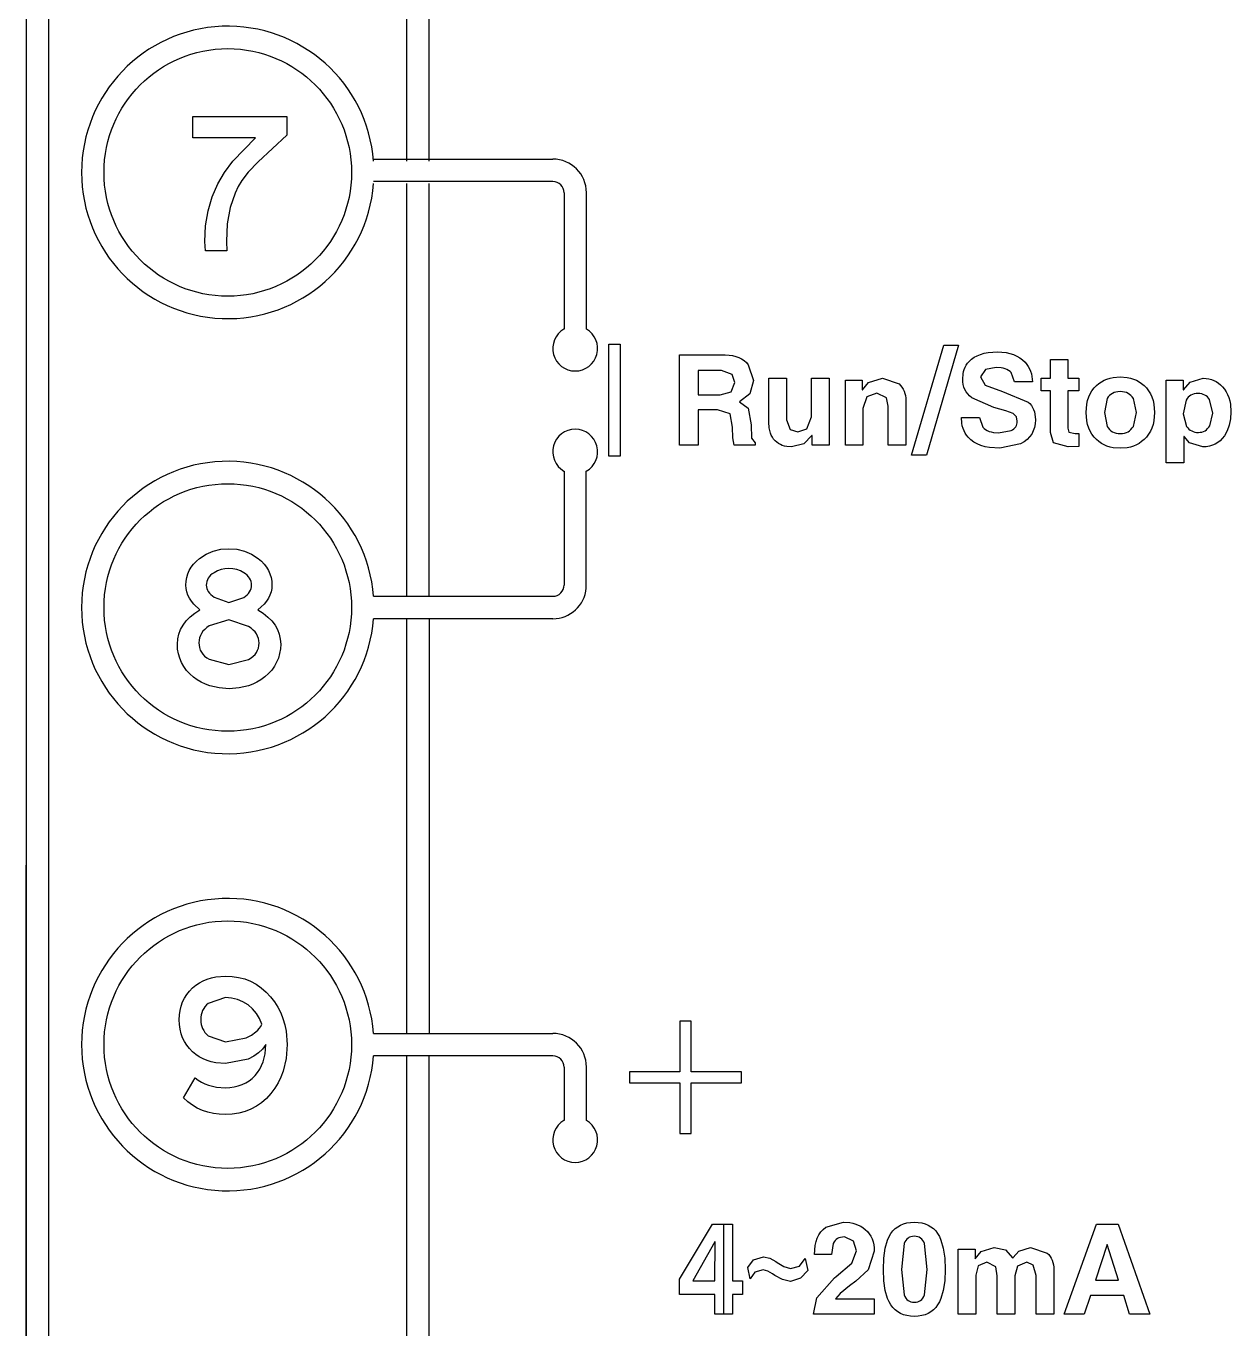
# Model space of a CAD drawing. Header units: millimetres. Extents: x 509 to 2635, y 363 to 1089.
# Drawn here: x 1941.69 to 1956.99, y 683.74 to 700.28 of the extents above; entities that cross this region are included whole.
import ezdxf

# ---------------------------------------------------------------- set-up
doc = ezdxf.new("R2010")
doc.units = ezdxf.units.MM

msp = doc.modelspace()

# ---------------------------------------------------------------- linework, layer by layer
for p, q in [((1941.69, 734.368), (1941.69, 651.654)), ((1941.974, 734.083), (1941.974, 651.939)), ((1946.525, 698.566), (1946.525, 703.86)), ((1946.81, 698.566), (1946.81, 703.86)), ((1943.807, 699.136), (1945.002, 699.136)), ((1943.807, 698.862), (1943.807, 699.136)), ((1945.002, 699.136), (1945.002, 698.896)), ((1944.604, 698.862), (1943.807, 698.862)), ((1944.318, 698.566), (1944.604, 698.862)), ((1945.002, 698.896), (1944.636, 698.56)), ((1944.21, 698.422), (1944.318, 698.566)), ((1944.636, 698.56), (1944.513, 698.429)), ((1946.104, 698.593), (1948.381, 698.593)), ((1944.126, 698.28), (1944.21, 698.422)), ((1944.43, 698.321), (1944.384, 698.244)), ((1944.513, 698.429), (1944.43, 698.321)), ((1944.053, 698.114), (1944.126, 698.28)), ((1944.344, 698.161), (1944.283, 697.978)), ((1944.384, 698.244), (1944.344, 698.161)), ((1948.381, 698.308), (1946.104, 698.308)), ((1946.525, 693.04), (1946.525, 698.282)), ((1946.525, 693.04), (1946.525, 698.282)), ((1946.81, 693.04), (1946.81, 698.282)), ((1946.81, 693.04), (1946.81, 698.282)), ((1948.523, 698.166), (1948.523, 696.434)), ((1948.807, 696.434), (1948.808, 698.166)), ((1944.002, 697.937), (1944.053, 698.114)), ((1943.971, 697.747), (1944.002, 697.937)), ((1944.283, 697.978), (1944.246, 697.773)), ((1943.96, 697.545), (1943.971, 697.747)), ((1944.246, 697.773), (1944.234, 697.545)), ((1943.969, 697.428), (1943.96, 697.545)), ((1944.234, 697.545), (1944.242, 697.428)), ((1944.242, 697.428), (1943.969, 697.428)), ((1949.092, 694.82), (1949.092, 696.244)), ((1949.092, 696.244), (1949.235, 696.244)), ((1949.235, 696.244), (1949.235, 694.82)), ((1952.939, 694.834), (1953.348, 696.23)), ((1953.535, 696.23), (1953.126, 694.834)), ((1953.348, 696.23), (1953.535, 696.23)), ((1949.992, 696.106), (1950.571, 696.106)), ((1949.992, 694.959), (1949.992, 696.106)), ((1950.571, 696.106), (1950.619, 696.104)), ((1950.619, 696.104), (1950.664, 696.098)), ((1950.664, 696.098), (1950.705, 696.088)), ((1950.705, 696.088), (1950.743, 696.074)), ((1950.743, 696.074), (1950.778, 696.057)), ((1950.778, 696.057), (1950.81, 696.035)), ((1950.81, 696.035), (1950.839, 696.01)), ((1950.839, 696.01), (1950.864, 695.981)), ((1953.649, 696), (1953.668, 696.022)), ((1953.668, 696.022), (1953.698, 696.051)), ((1953.698, 696.051), (1953.733, 696.076)), ((1953.733, 696.076), (1953.771, 696.096)), ((1953.771, 696.096), (1953.814, 696.113)), ((1953.814, 696.113), (1953.861, 696.127)), ((1953.861, 696.127), (1953.912, 696.136)), ((1953.912, 696.136), (1954.028, 696.144)), ((1954.028, 696.144), (1954.138, 696.136)), ((1954.138, 696.136), (1954.187, 696.125)), ((1954.187, 696.125), (1954.233, 696.111)), ((1954.233, 696.111), (1954.276, 696.092)), ((1954.276, 696.092), (1954.314, 696.069)), ((1954.314, 696.069), (1954.349, 696.043)), ((1954.349, 696.043), (1954.381, 696.012)), ((1954.381, 696.012), (1954.402, 695.985)), ((1954.701, 695.809), (1954.701, 696.046)), ((1954.701, 696.046), (1954.924, 696.046)), ((1954.924, 696.046), (1954.924, 695.809)), ((1950.525, 695.908), (1950.225, 695.908)), ((1950.225, 695.908), (1950.225, 695.6)), ((1950.659, 695.856), (1950.525, 695.908)), ((1950.692, 695.756), (1950.659, 695.856)), ((1950.864, 695.981), (1950.931, 695.781)), ((1953.587, 695.798), (1953.592, 695.864)), ((1953.592, 695.864), (1953.599, 695.894)), ((1953.599, 695.894), (1953.608, 695.923)), ((1953.608, 695.923), (1953.619, 695.95)), ((1953.619, 695.95), (1953.633, 695.976)), ((1953.633, 695.976), (1953.649, 696)), ((1953.877, 695.92), (1953.812, 695.826)), ((1954.011, 695.948), (1953.877, 695.92)), ((1954.074, 695.943), (1954.011, 695.948)), ((1954.102, 695.938), (1954.074, 695.943)), ((1954.127, 695.931), (1954.102, 695.938)), ((1954.15, 695.922), (1954.127, 695.931)), ((1954.171, 695.91), (1954.15, 695.922)), ((1954.189, 695.896), (1954.171, 695.91)), ((1954.204, 695.881), (1954.189, 695.896)), ((1954.245, 695.764), (1954.204, 695.881)), ((1954.402, 695.985), (1954.421, 695.958)), ((1954.421, 695.958), (1954.437, 695.929)), ((1954.437, 695.929), (1954.45, 695.898)), ((1954.45, 695.898), (1954.46, 695.867)), ((1954.46, 695.867), (1954.467, 695.834)), ((1950.645, 695.636), (1950.692, 695.756)), ((1950.931, 695.781), (1950.885, 695.613)), ((1951.124, 695.809), (1951.349, 695.809)), ((1951.124, 695.252), (1951.124, 695.809)), ((1951.349, 695.809), (1951.349, 695.282)), ((1951.667, 695.32), (1951.667, 695.809)), ((1951.667, 695.809), (1951.89, 695.809)), ((1951.89, 695.809), (1951.89, 694.962)), ((1952.097, 695.785), (1952.311, 695.785)), ((1952.097, 694.959), (1952.097, 695.785)), ((1952.311, 695.785), (1952.311, 695.662)), ((1952.314, 695.662), (1952.392, 695.754)), ((1952.392, 695.754), (1952.568, 695.809)), ((1952.568, 695.809), (1952.779, 695.737)), ((1952.779, 695.737), (1952.799, 695.717)), ((1952.799, 695.717), (1952.816, 695.695)), ((1952.816, 695.695), (1952.831, 695.671)), ((1952.831, 695.671), (1952.843, 695.646)), ((1953.589, 695.763), (1953.587, 695.798)), ((1953.594, 695.729), (1953.589, 695.763)), ((1953.603, 695.696), (1953.594, 695.729)), ((1953.616, 695.666), (1953.603, 695.696)), ((1953.812, 695.826), (1953.873, 695.722)), ((1953.873, 695.722), (1954.094, 695.641)), ((1954.473, 695.764), (1954.245, 695.764)), ((1954.467, 695.834), (1954.473, 695.764)), ((1954.585, 695.809), (1954.701, 695.809)), ((1954.585, 695.648), (1954.585, 695.809)), ((1954.924, 695.809), (1955.064, 695.809)), ((1955.064, 695.809), (1955.064, 695.648)), ((1955.229, 695.652), (1955.256, 695.687)), ((1955.256, 695.687), (1955.286, 695.719)), ((1955.286, 695.719), (1955.317, 695.744)), ((1955.317, 695.744), (1955.349, 695.766)), ((1955.349, 695.766), (1955.384, 695.784)), ((1955.384, 695.784), (1955.42, 695.8)), ((1955.42, 695.8), (1955.459, 695.811)), ((1955.459, 695.811), (1955.5, 695.82)), ((1955.5, 695.82), (1955.589, 695.826)), ((1955.589, 695.826), (1955.677, 695.82)), ((1955.677, 695.82), (1955.718, 695.811)), ((1955.718, 695.811), (1955.757, 695.8)), ((1955.757, 695.8), (1955.793, 695.784)), ((1955.793, 695.784), (1955.828, 695.766)), ((1955.828, 695.766), (1955.86, 695.744)), ((1955.86, 695.744), (1955.891, 695.719)), ((1955.891, 695.719), (1955.922, 695.687)), ((1955.922, 695.687), (1955.949, 695.652)), ((1956.173, 695.785), (1956.389, 695.785)), ((1956.173, 694.734), (1956.173, 695.785)), ((1956.389, 695.785), (1956.389, 695.663)), ((1956.39, 695.663), (1956.476, 695.762)), ((1956.476, 695.762), (1956.643, 695.809)), ((1956.643, 695.809), (1956.68, 695.807)), ((1956.68, 695.807), (1956.714, 695.802)), ((1956.714, 695.802), (1956.747, 695.794)), ((1956.747, 695.794), (1956.779, 695.782)), ((1956.779, 695.782), (1956.809, 695.767)), ((1956.809, 695.767), (1956.837, 695.748)), ((1956.837, 695.748), (1956.864, 695.726)), ((1956.864, 695.726), (1956.889, 695.701)), ((1956.889, 695.701), (1956.914, 695.671)), ((1956.914, 695.671), (1956.935, 695.638)), ((1950.225, 695.6), (1950.507, 695.6)), ((1950.507, 695.6), (1950.645, 695.636)), ((1950.885, 695.613), (1950.754, 695.509)), ((1950.754, 695.509), (1950.862, 695.428)), ((1952.311, 695.662), (1952.314, 695.662)), ((1952.37, 695.572), (1952.32, 695.424)), ((1952.496, 695.621), (1952.37, 695.572)), ((1952.621, 695.561), (1952.496, 695.621)), ((1952.641, 695.454), (1952.621, 695.561)), ((1952.843, 695.646), (1952.853, 695.618)), ((1952.853, 695.618), (1952.859, 695.589)), ((1952.859, 695.589), (1952.863, 695.558)), ((1952.863, 695.558), (1952.865, 695.525)), ((1952.865, 695.525), (1952.865, 694.959)), ((1953.632, 695.637), (1953.616, 695.666)), ((1953.652, 695.61), (1953.632, 695.637)), ((1953.675, 695.585), (1953.652, 695.61)), ((1953.702, 695.562), (1953.675, 695.585)), ((1953.981, 695.44), (1953.702, 695.562)), ((1954.094, 695.641), (1954.421, 695.507)), ((1954.421, 695.507), (1954.442, 695.487)), ((1954.701, 695.648), (1954.585, 695.648)), ((1954.701, 695.122), (1954.701, 695.648)), ((1954.924, 695.648), (1954.924, 695.176)), ((1955.064, 695.648), (1954.924, 695.648)), ((1955.164, 695.479), (1955.174, 695.527)), ((1955.174, 695.527), (1955.188, 695.572)), ((1955.188, 695.572), (1955.207, 695.613)), ((1955.207, 695.613), (1955.229, 695.652)), ((1955.422, 695.551), (1955.387, 695.373)), ((1955.436, 695.572), (1955.422, 695.551)), ((1955.451, 695.59), (1955.436, 695.572)), ((1955.469, 695.605), (1955.451, 695.59)), ((1955.489, 695.618), (1955.469, 695.605)), ((1955.511, 695.627), (1955.489, 695.618)), ((1955.534, 695.634), (1955.511, 695.627)), ((1955.56, 695.638), (1955.534, 695.634)), ((1955.589, 695.64), (1955.56, 695.638)), ((1955.616, 695.638), (1955.589, 695.64)), ((1955.642, 695.634), (1955.616, 695.638)), ((1955.666, 695.627), (1955.642, 695.634)), ((1955.688, 695.618), (1955.666, 695.627)), ((1955.707, 695.605), (1955.688, 695.618)), ((1955.725, 695.59), (1955.707, 695.605)), ((1955.741, 695.572), (1955.725, 695.59)), ((1955.755, 695.551), (1955.741, 695.572)), ((1955.793, 695.373), (1955.755, 695.551)), ((1955.949, 695.652), (1955.971, 695.613)), ((1955.971, 695.613), (1955.99, 695.572)), ((1955.99, 695.572), (1956.005, 695.527)), ((1956.005, 695.527), (1956.015, 695.479)), ((1956.389, 695.663), (1956.39, 695.663)), ((1956.424, 695.533), (1956.389, 695.356)), ((1956.437, 695.552), (1956.424, 695.533)), ((1956.452, 695.569), (1956.437, 695.552)), ((1956.468, 695.583), (1956.452, 695.569)), ((1956.487, 695.595), (1956.468, 695.583)), ((1956.507, 695.604), (1956.487, 695.595)), ((1956.528, 695.611), (1956.507, 695.604)), ((1956.552, 695.615), (1956.528, 695.611)), ((1956.578, 695.616), (1956.552, 695.615)), ((1956.601, 695.615), (1956.578, 695.616)), ((1956.623, 695.611), (1956.601, 695.615)), ((1956.643, 695.605), (1956.623, 695.611)), ((1956.662, 695.597), (1956.643, 695.605)), ((1956.679, 695.586), (1956.662, 695.597)), ((1956.695, 695.573), (1956.679, 695.586)), ((1956.71, 695.557), (1956.695, 695.573)), ((1956.723, 695.539), (1956.71, 695.557)), ((1956.765, 695.367), (1956.723, 695.539)), ((1956.935, 695.638), (1956.953, 695.602)), ((1956.953, 695.602), (1956.968, 695.564)), ((1956.968, 695.564), (1956.98, 695.523)), ((1956.98, 695.523), (1956.988, 695.479)), ((1950.225, 695.407), (1950.225, 694.959)), ((1950.474, 695.407), (1950.225, 695.407)), ((1950.633, 695.357), (1950.474, 695.407)), ((1950.662, 695.19), (1950.633, 695.357)), ((1950.862, 695.428), (1950.899, 695.217)), ((1952.32, 695.424), (1952.32, 694.959)), ((1952.641, 694.959), (1952.641, 695.454)), ((1954.135, 695.397), (1953.981, 695.44)), ((1954.227, 695.361), (1954.135, 695.397)), ((1954.27, 695.32), (1954.227, 695.361)), ((1954.442, 695.487), (1954.46, 695.465)), ((1954.46, 695.465), (1954.476, 695.44)), ((1954.476, 695.44), (1954.488, 695.413)), ((1954.488, 695.413), (1954.498, 695.384)), ((1954.498, 695.384), (1954.505, 695.353)), ((1954.505, 695.353), (1954.511, 695.283)), ((1955.155, 695.373), (1955.164, 695.479)), ((1955.164, 695.269), (1955.155, 695.373)), ((1955.387, 695.373), (1955.422, 695.199)), ((1955.755, 695.199), (1955.793, 695.373)), ((1956.015, 695.479), (1956.023, 695.373)), ((1956.023, 695.373), (1956.015, 695.269)), ((1956.389, 695.356), (1956.432, 695.196)), ((1956.726, 695.207), (1956.765, 695.367)), ((1956.988, 695.479), (1956.995, 695.383)), ((1956.995, 695.383), (1956.989, 695.295)), ((1950.668, 695.052), (1950.662, 695.19)), ((1950.899, 695.217), (1950.906, 695.047)), ((1951.129, 695.178), (1951.124, 695.252)), ((1951.136, 695.145), (1951.129, 695.178)), ((1951.349, 695.282), (1951.396, 695.157)), ((1951.607, 695.168), (1951.667, 695.32)), ((1953.57, 695.313), (1953.801, 695.313)), ((1953.575, 695.239), (1953.57, 695.313)), ((1953.582, 695.205), (1953.575, 695.239)), ((1953.592, 695.173), (1953.582, 695.205)), ((1953.801, 695.313), (1953.843, 695.187)), ((1953.843, 695.187), (1953.859, 695.171)), ((1954.238, 695.167), (1954.251, 695.18)), ((1954.251, 695.18), (1954.262, 695.194)), ((1954.262, 695.194), (1954.27, 695.209)), ((1954.281, 695.263), (1954.27, 695.32)), ((1954.27, 695.209), (1954.276, 695.226)), ((1954.276, 695.226), (1954.28, 695.244)), ((1954.28, 695.244), (1954.281, 695.263)), ((1954.499, 695.184), (1954.484, 695.14)), ((1954.508, 695.232), (1954.499, 695.184)), ((1954.511, 695.283), (1954.508, 695.232)), ((1954.924, 695.176), (1954.937, 695.123)), ((1955.174, 695.222), (1955.164, 695.269)), ((1955.188, 695.177), (1955.174, 695.222)), ((1955.207, 695.136), (1955.188, 695.177)), ((1955.422, 695.199), (1955.436, 695.178)), ((1955.436, 695.178), (1955.452, 695.159)), ((1955.725, 695.159), (1955.741, 695.178)), ((1955.741, 695.178), (1955.755, 695.199)), ((1955.99, 695.177), (1955.971, 695.136)), ((1956.005, 695.222), (1955.99, 695.177)), ((1956.015, 695.269), (1956.005, 695.222)), ((1956.432, 695.196), (1956.446, 695.179)), ((1956.446, 695.179), (1956.461, 695.164)), ((1956.699, 695.17), (1956.713, 695.187)), ((1956.713, 695.187), (1956.726, 695.207)), ((1956.974, 695.215), (1956.947, 695.143)), ((1956.989, 695.295), (1956.974, 695.215)), ((1950.686, 694.959), (1950.668, 695.052)), ((1950.906, 695.047), (1950.951, 694.99)), ((1951.145, 695.114), (1951.136, 695.145)), ((1951.156, 695.086), (1951.145, 695.114)), ((1951.17, 695.06), (1951.156, 695.086)), ((1951.186, 695.036), (1951.17, 695.06)), ((1951.205, 695.014), (1951.186, 695.036)), ((1951.225, 694.996), (1951.205, 695.014)), ((1951.396, 695.157), (1951.494, 695.128)), ((1951.494, 695.128), (1951.607, 695.168)), ((1951.673, 695.082), (1951.569, 694.977)), ((1951.676, 695.082), (1951.673, 695.082)), ((1951.676, 694.962), (1951.676, 695.082)), ((1953.604, 695.142), (1953.592, 695.173)), ((1953.619, 695.113), (1953.604, 695.142)), ((1953.637, 695.086), (1953.619, 695.113)), ((1953.657, 695.06), (1953.637, 695.086)), ((1953.69, 695.028), (1953.657, 695.06)), ((1953.728, 694.999), (1953.69, 695.028)), ((1953.859, 695.171), (1953.878, 695.157)), ((1953.878, 695.157), (1953.899, 695.145)), ((1953.899, 695.145), (1953.922, 695.135)), ((1953.922, 695.135), (1953.948, 695.128)), ((1953.948, 695.128), (1953.977, 695.122)), ((1953.977, 695.122), (1954.042, 695.118)), ((1954.042, 695.118), (1954.204, 695.146)), ((1954.204, 695.146), (1954.222, 695.156)), ((1954.222, 695.156), (1954.238, 695.167)), ((1954.405, 695.031), (1954.367, 695.003)), ((1954.437, 695.064), (1954.405, 695.031)), ((1954.464, 695.1), (1954.437, 695.064)), ((1954.484, 695.14), (1954.464, 695.1)), ((1954.741, 694.989), (1954.701, 695.122)), ((1954.937, 695.123), (1955.018, 695.107)), ((1955.018, 695.107), (1955.064, 695.109)), ((1955.064, 695.109), (1955.064, 694.941)), ((1955.229, 695.098), (1955.207, 695.136)), ((1955.256, 695.063), (1955.229, 695.098)), ((1955.286, 695.031), (1955.256, 695.063)), ((1955.317, 695.005), (1955.286, 695.031)), ((1955.452, 695.159), (1955.47, 695.144)), ((1955.47, 695.144), (1955.49, 695.131)), ((1955.49, 695.131), (1955.511, 695.121)), ((1955.511, 695.121), (1955.535, 695.114)), ((1955.535, 695.114), (1955.561, 695.11)), ((1955.561, 695.11), (1955.589, 695.109)), ((1955.589, 695.109), (1955.616, 695.11)), ((1955.616, 695.11), (1955.642, 695.114)), ((1955.642, 695.114), (1955.666, 695.121)), ((1955.666, 695.121), (1955.688, 695.131)), ((1955.688, 695.131), (1955.707, 695.144)), ((1955.707, 695.144), (1955.725, 695.159)), ((1955.891, 695.031), (1955.86, 695.005)), ((1955.922, 695.063), (1955.891, 695.031)), ((1955.949, 695.098), (1955.922, 695.063)), ((1955.971, 695.136), (1955.949, 695.098)), ((1956.397, 695.07), (1956.397, 694.734)), ((1956.399, 695.07), (1956.397, 695.07)), ((1956.47, 694.988), (1956.399, 695.07)), ((1956.461, 695.164), (1956.478, 695.151)), ((1956.478, 695.151), (1956.496, 695.14)), ((1956.496, 695.14), (1956.515, 695.132)), ((1956.515, 695.132), (1956.536, 695.126)), ((1956.536, 695.126), (1956.558, 695.122)), ((1956.558, 695.122), (1956.582, 695.121)), ((1956.582, 695.121), (1956.605, 695.123)), ((1956.605, 695.123), (1956.627, 695.127)), ((1956.627, 695.127), (1956.647, 695.133)), ((1956.647, 695.133), (1956.666, 695.143)), ((1956.666, 695.143), (1956.683, 695.155)), ((1956.683, 695.155), (1956.699, 695.17)), ((1956.857, 695.017), (1956.827, 694.993)), ((1956.885, 695.045), (1956.857, 695.017)), ((1956.911, 695.078), (1956.885, 695.045)), ((1956.947, 695.143), (1956.911, 695.078)), ((1950.225, 694.959), (1949.992, 694.959)), ((1950.951, 694.959), (1950.686, 694.959)), ((1950.951, 694.99), (1950.951, 694.959)), ((1951.247, 694.981), (1951.225, 694.996)), ((1951.271, 694.968), (1951.247, 694.981)), ((1951.296, 694.957), (1951.271, 694.968)), ((1951.323, 694.949), (1951.296, 694.957)), ((1951.352, 694.943), (1951.323, 694.949)), ((1951.414, 694.938), (1951.352, 694.943)), ((1951.569, 694.977), (1951.414, 694.938)), ((1951.89, 694.962), (1951.676, 694.962)), ((1952.32, 694.959), (1952.097, 694.959)), ((1952.865, 694.959), (1952.641, 694.959)), ((1953.771, 694.975), (1953.728, 694.999)), ((1953.819, 694.955), (1953.771, 694.975)), ((1953.872, 694.94), (1953.819, 694.955)), ((1953.929, 694.929), (1953.872, 694.94)), ((1954.059, 694.92), (1953.929, 694.929)), ((1954.322, 694.978), (1954.059, 694.92)), ((1954.367, 695.003), (1954.322, 694.978)), ((1954.929, 694.938), (1954.741, 694.989)), ((1955.064, 694.941), (1954.929, 694.938)), ((1955.349, 694.982), (1955.317, 695.005)), ((1955.384, 694.963), (1955.349, 694.982)), ((1955.42, 694.948), (1955.384, 694.963)), ((1955.459, 694.936), (1955.42, 694.948)), ((1955.5, 694.927), (1955.459, 694.936)), ((1955.589, 694.92), (1955.5, 694.927)), ((1955.676, 694.927), (1955.589, 694.92)), ((1955.717, 694.936), (1955.676, 694.927)), ((1955.756, 694.948), (1955.717, 694.936)), ((1955.793, 694.963), (1955.756, 694.948)), ((1955.827, 694.982), (1955.793, 694.963)), ((1955.86, 695.005), (1955.827, 694.982)), ((1956.638, 694.938), (1956.47, 694.988)), ((1956.681, 694.94), (1956.638, 694.938)), ((1956.721, 694.947), (1956.681, 694.94)), ((1956.759, 694.958), (1956.721, 694.947)), ((1956.794, 694.973), (1956.759, 694.958)), ((1956.827, 694.993), (1956.794, 694.973)), ((1949.235, 694.82), (1949.092, 694.82)), ((1953.126, 694.834), (1952.939, 694.834)), ((1956.397, 694.734), (1956.173, 694.734)), ((1948.523, 694.63), (1948.523, 693.183)), ((1948.806, 693.144), (1948.806, 694.629)), ((1943.853, 693.486), (1943.894, 693.521)), ((1943.894, 693.521), (1943.978, 693.575)), ((1943.978, 693.575), (1944.068, 693.614)), ((1944.068, 693.614), (1944.164, 693.638)), ((1944.164, 693.638), (1944.266, 693.645)), ((1944.266, 693.645), (1944.368, 693.638)), ((1944.368, 693.638), (1944.465, 693.614)), ((1944.465, 693.614), (1944.555, 693.575)), ((1944.555, 693.575), (1944.639, 693.521)), ((1944.639, 693.521), (1944.68, 693.486)), ((1943.744, 693.325), (1943.763, 693.368)), ((1943.763, 693.368), (1943.788, 693.41)), ((1943.788, 693.41), (1943.818, 693.449)), ((1943.818, 693.449), (1943.853, 693.486)), ((1944.121, 693.363), (1944.077, 693.34)), ((1944.167, 693.379), (1944.121, 693.363)), ((1944.215, 693.389), (1944.167, 693.379)), ((1944.266, 693.393), (1944.215, 693.389)), ((1944.317, 693.389), (1944.266, 693.393)), ((1944.366, 693.379), (1944.317, 693.389)), ((1944.412, 693.363), (1944.366, 693.379)), ((1944.456, 693.34), (1944.412, 693.363)), ((1944.68, 693.486), (1944.715, 693.449)), ((1944.715, 693.449), (1944.745, 693.41)), ((1944.745, 693.41), (1944.769, 693.368)), ((1944.769, 693.368), (1944.788, 693.325)), ((1943.72, 693.181), (1943.723, 693.231)), ((1943.723, 693.231), (1943.731, 693.279)), ((1943.731, 693.279), (1943.744, 693.325)), ((1943.981, 693.205), (1943.979, 693.181)), ((1943.985, 693.227), (1943.981, 693.205)), ((1943.993, 693.249), (1943.985, 693.227)), ((1944.004, 693.269), (1943.993, 693.249)), ((1944.017, 693.288), (1944.004, 693.269)), ((1944.034, 693.307), (1944.017, 693.288)), ((1944.054, 693.324), (1944.034, 693.307)), ((1944.077, 693.34), (1944.054, 693.324)), ((1944.479, 693.324), (1944.456, 693.34)), ((1944.499, 693.307), (1944.479, 693.324)), ((1944.515, 693.288), (1944.499, 693.307)), ((1944.529, 693.269), (1944.515, 693.288)), ((1944.54, 693.249), (1944.529, 693.269)), ((1944.547, 693.227), (1944.54, 693.249)), ((1944.552, 693.205), (1944.547, 693.227)), ((1944.553, 693.181), (1944.552, 693.205)), ((1944.788, 693.325), (1944.802, 693.279)), ((1944.802, 693.279), (1944.81, 693.231)), ((1944.81, 693.231), (1944.813, 693.181)), ((1943.723, 693.138), (1943.72, 693.181)), ((1943.731, 693.097), (1943.723, 693.138)), ((1943.745, 693.056), (1943.731, 693.097)), ((1943.765, 693.017), (1943.745, 693.056)), ((1943.979, 693.181), (1943.981, 693.16)), ((1943.981, 693.16), (1943.986, 693.14)), ((1943.986, 693.14), (1943.994, 693.12)), ((1943.994, 693.12), (1944.005, 693.101)), ((1944.005, 693.101), (1944.019, 693.082)), ((1944.019, 693.082), (1944.036, 693.064)), ((1944.036, 693.064), (1944.08, 693.029)), ((1944.08, 693.029), (1944.266, 692.962)), ((1944.266, 692.962), (1944.454, 693.025)), ((1944.454, 693.025), (1944.477, 693.042)), ((1944.477, 693.042), (1944.498, 693.06)), ((1944.498, 693.06), (1944.515, 693.078)), ((1944.515, 693.078), (1944.529, 693.097)), ((1944.529, 693.097), (1944.539, 693.117)), ((1944.539, 693.117), (1944.547, 693.138)), ((1944.547, 693.138), (1944.552, 693.159)), ((1944.552, 693.159), (1944.553, 693.181)), ((1944.788, 693.055), (1944.769, 693.016)), ((1944.802, 693.096), (1944.788, 693.055)), ((1944.81, 693.138), (1944.802, 693.096)), ((1944.813, 693.181), (1944.81, 693.138)), ((1946.104, 693.041), (1948.381, 693.041)), ((1943.79, 692.978), (1943.765, 693.017)), ((1943.821, 692.941), (1943.79, 692.978)), ((1943.899, 692.87), (1943.821, 692.941)), ((1943.832, 692.825), (1943.899, 692.87)), ((1944.677, 692.905), (1944.635, 692.87)), ((1944.635, 692.87), (1944.703, 692.825)), ((1944.713, 692.941), (1944.677, 692.905)), ((1944.744, 692.978), (1944.713, 692.941)), ((1944.769, 693.016), (1944.744, 692.978)), ((1943.684, 692.675), (1943.724, 692.728)), ((1943.724, 692.728), (1943.774, 692.778)), ((1943.774, 692.778), (1943.832, 692.825)), ((1944.266, 692.74), (1944.017, 692.665)), ((1944.517, 692.658), (1944.266, 692.74)), ((1944.703, 692.825), (1944.762, 692.777)), ((1944.762, 692.777), (1944.811, 692.727)), ((1944.811, 692.727), (1944.852, 692.674)), ((1948.381, 692.756), (1946.104, 692.756)), ((1946.525, 687.488), (1946.525, 692.756)), ((1946.525, 687.488), (1946.525, 692.756)), ((1946.81, 692.756), (1946.81, 687.488)), ((1946.81, 692.756), (1946.81, 687.488)), ((1943.617, 692.499), (1943.63, 692.56)), ((1943.63, 692.56), (1943.653, 692.619)), ((1943.653, 692.619), (1943.684, 692.675)), ((1943.904, 692.542), (1943.894, 692.513)), ((1943.918, 692.57), (1943.904, 692.542)), ((1943.937, 692.596), (1943.918, 692.57)), ((1943.959, 692.62), (1943.937, 692.596)), ((1943.986, 692.643), (1943.959, 692.62)), ((1944.017, 692.665), (1943.986, 692.643)), ((1944.548, 692.636), (1944.517, 692.658)), ((1944.575, 692.612), (1944.548, 692.636)), ((1944.598, 692.587), (1944.575, 692.612)), ((1944.616, 692.562), (1944.598, 692.587)), ((1944.63, 692.535), (1944.616, 692.562)), ((1944.641, 692.506), (1944.63, 692.535)), ((1944.852, 692.674), (1944.883, 692.618)), ((1944.883, 692.618), (1944.906, 692.56)), ((1944.906, 692.56), (1944.919, 692.498)), ((1943.612, 692.434), (1943.617, 692.499)), ((1943.615, 692.371), (1943.612, 692.434)), ((1943.625, 692.31), (1943.615, 692.371)), ((1943.888, 692.483), (1943.885, 692.451)), ((1943.885, 692.451), (1943.887, 692.419)), ((1943.887, 692.419), (1943.893, 692.388)), ((1943.894, 692.513), (1943.888, 692.483)), ((1943.893, 692.388), (1943.903, 692.358)), ((1944.63, 692.355), (1944.641, 692.383)), ((1944.647, 692.477), (1944.641, 692.506)), ((1944.641, 692.383), (1944.647, 692.414)), ((1944.649, 692.446), (1944.647, 692.477)), ((1944.647, 692.414), (1944.649, 692.446)), ((1944.921, 692.372), (1944.911, 692.312)), ((1944.919, 692.498), (1944.924, 692.434)), ((1944.924, 692.434), (1944.921, 692.372)), ((1943.641, 692.253), (1943.625, 692.31)), ((1943.663, 692.199), (1943.641, 692.253)), ((1943.692, 692.148), (1943.663, 692.199)), ((1943.903, 692.358), (1943.917, 692.331)), ((1943.917, 692.331), (1943.936, 692.305)), ((1943.936, 692.305), (1943.958, 692.282)), ((1943.958, 692.282), (1943.984, 692.26)), ((1943.984, 692.26), (1944.014, 692.24)), ((1944.014, 692.24), (1944.266, 692.175)), ((1944.266, 692.175), (1944.517, 692.238)), ((1944.517, 692.238), (1944.548, 692.258)), ((1944.548, 692.258), (1944.575, 692.279)), ((1944.575, 692.279), (1944.598, 692.302)), ((1944.598, 692.302), (1944.616, 692.328)), ((1944.616, 692.328), (1944.63, 692.355)), ((1944.873, 692.202), (1944.845, 692.151)), ((1944.895, 692.255), (1944.873, 692.202)), ((1944.911, 692.312), (1944.895, 692.255)), ((1943.727, 692.1), (1943.692, 692.148)), ((1943.768, 692.055), (1943.727, 692.1)), ((1943.815, 692.014), (1943.768, 692.055)), ((1944.768, 692.058), (1944.721, 692.016)), ((1944.81, 692.103), (1944.768, 692.058)), ((1944.845, 692.151), (1944.81, 692.103)), ((1943.863, 691.98), (1943.815, 692.014)), ((1943.914, 691.95), (1943.863, 691.98)), ((1943.967, 691.925), (1943.914, 691.95)), ((1944.022, 691.904), (1943.967, 691.925)), ((1944.141, 691.876), (1944.022, 691.904)), ((1944.27, 691.867), (1944.141, 691.876)), ((1944.397, 691.877), (1944.27, 691.867)), ((1944.514, 691.904), (1944.397, 691.877)), ((1944.569, 691.925), (1944.514, 691.904)), ((1944.622, 691.951), (1944.569, 691.925)), ((1944.673, 691.981), (1944.622, 691.951)), ((1944.721, 692.016), (1944.673, 691.981)), ((1941.69, 673.252), (1941.69, 689.624)), ((1943.765, 688.026), (1943.805, 688.067)), ((1943.805, 688.067), (1943.848, 688.102)), ((1943.848, 688.102), (1943.893, 688.132)), ((1943.893, 688.132), (1943.941, 688.158)), ((1943.941, 688.158), (1943.992, 688.179)), ((1943.992, 688.179), (1944.045, 688.196)), ((1944.045, 688.196), (1944.102, 688.207)), ((1944.102, 688.207), (1944.222, 688.217)), ((1944.222, 688.217), (1944.308, 688.213)), ((1944.308, 688.213), (1944.39, 688.2)), ((1944.39, 688.2), (1944.467, 688.18)), ((1944.467, 688.18), (1944.541, 688.151)), ((1944.541, 688.151), (1944.611, 688.113)), ((1944.611, 688.113), (1944.677, 688.068)), ((1944.677, 688.068), (1944.738, 688.014)), ((1943.678, 687.888), (1943.702, 687.937)), ((1943.702, 687.937), (1943.731, 687.983)), ((1943.731, 687.983), (1943.765, 688.026)), ((1944.222, 687.944), (1944.003, 687.87)), ((1944.3, 687.938), (1944.222, 687.944)), ((1944.374, 687.92), (1944.3, 687.938)), ((1944.444, 687.891), (1944.374, 687.92)), ((1944.738, 688.014), (1944.796, 687.952)), ((1944.796, 687.952), (1944.845, 687.888)), ((1943.639, 687.723), (1943.646, 687.781)), ((1943.646, 687.781), (1943.66, 687.836)), ((1943.66, 687.836), (1943.678, 687.888)), ((1943.922, 687.752), (1943.915, 687.723)), ((1943.933, 687.779), (1943.922, 687.752)), ((1943.946, 687.804), (1943.933, 687.779)), ((1943.962, 687.828), (1943.946, 687.804)), ((1943.981, 687.85), (1943.962, 687.828)), ((1944.003, 687.87), (1943.981, 687.85)), ((1944.51, 687.85), (1944.444, 687.891)), ((1944.568, 687.8), (1944.51, 687.85)), ((1944.617, 687.743), (1944.568, 687.8)), ((1944.656, 687.678), (1944.617, 687.743)), ((1944.845, 687.888), (1944.888, 687.821)), ((1944.888, 687.821), (1944.924, 687.751)), ((1944.924, 687.751), (1944.953, 687.677)), ((1943.636, 687.662), (1943.639, 687.723)), ((1943.638, 687.6), (1943.636, 687.662)), ((1943.646, 687.541), (1943.638, 687.6)), ((1943.911, 687.693), (1943.909, 687.662)), ((1943.909, 687.662), (1943.911, 687.632)), ((1943.915, 687.723), (1943.911, 687.693)), ((1943.911, 687.632), (1943.915, 687.603)), ((1943.915, 687.603), (1943.922, 687.576)), ((1943.922, 687.576), (1943.933, 687.55)), ((1944.652, 687.553), (1944.67, 687.578)), ((1944.685, 687.605), (1944.656, 687.678)), ((1944.67, 687.578), (1944.685, 687.605)), ((1944.953, 687.677), (1944.976, 687.599)), ((1944.976, 687.599), (1944.993, 687.518)), ((1949.995, 687.643), (1949.995, 687.002)), ((1950.138, 687.643), (1949.995, 687.643)), ((1950.138, 687.002), (1950.138, 687.643)), ((1943.659, 687.485), (1943.646, 687.541)), ((1943.678, 687.433), (1943.659, 687.485)), ((1943.701, 687.384), (1943.678, 687.433)), ((1943.933, 687.55), (1943.946, 687.525)), ((1943.946, 687.525), (1943.962, 687.502)), ((1943.962, 687.502), (1943.981, 687.48)), ((1943.981, 687.48), (1944.003, 687.459)), ((1944.003, 687.459), (1944.222, 687.38)), ((1944.222, 687.38), (1944.485, 687.433)), ((1944.485, 687.433), (1944.552, 687.467)), ((1944.552, 687.467), (1944.608, 687.507)), ((1944.608, 687.507), (1944.632, 687.529)), ((1944.632, 687.529), (1944.652, 687.553)), ((1944.993, 687.518), (1945.006, 687.346)), ((1946.104, 687.488), (1948.381, 687.488)), ((1943.73, 687.338), (1943.701, 687.384)), ((1943.764, 687.295), (1943.73, 687.338)), ((1943.803, 687.255), (1943.764, 687.295)), ((1943.845, 687.22), (1943.803, 687.255)), ((1944.643, 687.241), (1944.582, 687.199)), ((1944.694, 687.29), (1944.643, 687.241)), ((1944.715, 687.317), (1944.694, 687.29)), ((1944.734, 687.346), (1944.715, 687.317)), ((1944.715, 687.178), (1944.726, 687.231)), ((1944.726, 687.231), (1944.734, 687.346)), ((1945.006, 687.346), (1944.993, 687.169)), ((1943.89, 687.19), (1943.845, 687.22)), ((1943.938, 687.165), (1943.89, 687.19)), ((1943.989, 687.144), (1943.938, 687.165)), ((1944.043, 687.127), (1943.989, 687.144)), ((1944.1, 687.116), (1944.043, 687.127)), ((1944.222, 687.107), (1944.1, 687.116)), ((1944.51, 687.163), (1944.222, 687.107)), ((1944.582, 687.199), (1944.51, 687.163)), ((1944.658, 687.035), (1944.681, 687.08)), ((1944.681, 687.08), (1944.7, 687.128)), ((1944.7, 687.128), (1944.715, 687.178)), ((1944.993, 687.169), (1944.955, 687.008)), ((1948.381, 687.203), (1946.104, 687.203)), ((1946.525, 681.86), (1946.525, 687.203)), ((1946.81, 681.86), (1946.81, 687.203)), ((1943.691, 686.669), (1943.837, 686.926)), ((1943.837, 686.926), (1943.876, 686.896)), ((1944.523, 686.887), (1944.563, 686.918)), ((1944.563, 686.918), (1944.599, 686.955)), ((1944.599, 686.955), (1944.631, 686.994)), ((1944.631, 686.994), (1944.658, 687.035)), ((1944.926, 686.932), (1944.89, 686.86)), ((1944.955, 687.008), (1944.926, 686.932)), ((1948.523, 687.061), (1948.523, 686.382)), ((1948.808, 686.382), (1948.808, 687.061)), ((1949.355, 687.002), (1949.355, 686.86)), ((1949.995, 687.002), (1949.355, 687.002)), ((1950.778, 687.002), (1950.138, 687.002)), ((1950.778, 686.86), (1950.778, 687.002)), ((1943.876, 686.896), (1943.917, 686.87)), ((1943.917, 686.87), (1943.961, 686.849)), ((1943.961, 686.849), (1944.008, 686.831)), ((1944.008, 686.831), (1944.109, 686.807)), ((1944.109, 686.807), (1944.222, 686.799)), ((1944.222, 686.799), (1944.28, 686.802)), ((1944.28, 686.802), (1944.334, 686.809)), ((1944.334, 686.809), (1944.386, 686.821)), ((1944.386, 686.821), (1944.435, 686.838)), ((1944.435, 686.838), (1944.481, 686.86)), ((1944.481, 686.86), (1944.523, 686.887)), ((1944.849, 686.792), (1944.801, 686.727)), ((1944.89, 686.86), (1944.849, 686.792)), ((1949.355, 686.86), (1949.995, 686.86)), ((1949.995, 686.86), (1949.995, 686.219)), ((1950.138, 686.219), (1950.138, 686.86)), ((1950.138, 686.86), (1950.778, 686.86)), ((1943.746, 686.62), (1943.691, 686.669)), ((1943.804, 686.577), (1943.746, 686.62)), ((1943.865, 686.54), (1943.804, 686.577)), ((1944.682, 686.609), (1944.616, 686.563)), ((1944.744, 686.664), (1944.682, 686.609)), ((1944.801, 686.727), (1944.744, 686.664)), ((1943.93, 686.51), (1943.865, 686.54)), ((1943.998, 686.487), (1943.93, 686.51)), ((1944.069, 686.471), (1943.998, 686.487)), ((1944.144, 686.461), (1944.069, 686.471)), ((1944.222, 686.458), (1944.144, 686.461)), ((1944.309, 686.462), (1944.222, 686.458)), ((1944.392, 686.474), (1944.309, 686.462)), ((1944.471, 686.495), (1944.392, 686.474)), ((1944.546, 686.525), (1944.471, 686.495)), ((1944.616, 686.563), (1944.546, 686.525)), ((1949.995, 686.219), (1950.138, 686.219)), ((1951.85, 685.028), (1952.074, 685.092)), ((1952.074, 685.092), (1952.155, 685.086)), ((1952.155, 685.086), (1952.192, 685.078)), ((1952.837, 685.07), (1952.879, 685.081)), ((1952.879, 685.081), (1952.925, 685.088)), ((1952.925, 685.088), (1952.973, 685.09)), ((1952.973, 685.09), (1953.022, 685.088)), ((1953.022, 685.088), (1953.067, 685.081)), ((1953.067, 685.081), (1953.109, 685.07)), ((1949.992, 684.369), (1950.409, 685.068)), ((1950.409, 685.068), (1950.663, 685.068)), ((1950.552, 683.921), (1950.552, 685.068)), ((1950.663, 685.068), (1950.663, 684.348)), ((1951.74, 684.89), (1951.761, 684.931)), ((1951.761, 684.931), (1951.786, 684.968)), ((1951.786, 684.968), (1951.816, 685)), ((1951.816, 685), (1951.85, 685.028)), ((1952.192, 685.078), (1952.228, 685.068)), ((1952.228, 685.068), (1952.261, 685.055)), ((1952.261, 685.055), (1952.293, 685.039)), ((1952.293, 685.039), (1952.323, 685.02)), ((1952.323, 685.02), (1952.35, 684.998)), ((1952.35, 684.998), (1952.377, 684.972)), ((1952.377, 684.972), (1952.4, 684.943)), ((1952.4, 684.943), (1952.42, 684.912)), ((1952.653, 684.908), (1952.676, 684.947)), ((1952.676, 684.947), (1952.701, 684.98)), ((1952.701, 684.98), (1952.73, 685.009)), ((1952.73, 685.009), (1952.763, 685.034)), ((1952.763, 685.034), (1952.798, 685.054)), ((1952.798, 685.054), (1952.837, 685.07)), ((1953.109, 685.07), (1953.148, 685.054)), ((1953.148, 685.054), (1953.183, 685.034)), ((1953.183, 685.034), (1953.215, 685.009)), ((1953.215, 685.009), (1953.244, 684.98)), ((1953.244, 684.98), (1953.269, 684.947)), ((1953.269, 684.947), (1953.292, 684.908)), ((1954.877, 683.921), (1955.285, 685.068)), ((1955.285, 685.068), (1955.563, 685.068)), ((1955.563, 685.068), (1955.966, 683.921)), ((1950.437, 684.842), (1950.158, 684.348)), ((1950.441, 684.842), (1950.437, 684.842)), ((1950.44, 684.348), (1950.441, 684.842)), ((1951.703, 684.679), (1951.712, 684.794)), ((1951.712, 684.794), (1951.724, 684.844)), ((1951.724, 684.844), (1951.74, 684.89)), ((1951.944, 684.822), (1951.92, 684.679)), ((1951.954, 684.841), (1951.944, 684.822)), ((1951.966, 684.858), (1951.954, 684.841)), ((1951.981, 684.872), (1951.966, 684.858)), ((1951.997, 684.883), (1951.981, 684.872)), ((1952.016, 684.892), (1951.997, 684.883)), ((1952.036, 684.898), (1952.016, 684.892)), ((1952.059, 684.902), (1952.036, 684.898)), ((1952.084, 684.903), (1952.059, 684.902)), ((1952.202, 684.849), (1952.084, 684.903)), ((1952.239, 684.729), (1952.202, 684.849)), ((1952.42, 684.912), (1952.436, 684.878)), ((1952.436, 684.878), (1952.448, 684.842)), ((1952.448, 684.842), (1952.457, 684.804)), ((1952.457, 684.804), (1952.462, 684.764)), ((1952.462, 684.764), (1952.464, 684.721)), ((1952.587, 684.636), (1952.604, 684.761)), ((1952.604, 684.761), (1952.634, 684.864)), ((1952.634, 684.864), (1952.653, 684.908)), ((1952.845, 684.819), (1952.812, 684.492)), ((1952.854, 684.841), (1952.845, 684.819)), ((1952.865, 684.86), (1952.854, 684.841)), ((1952.879, 684.876), (1952.865, 684.86)), ((1952.894, 684.89), (1952.879, 684.876)), ((1952.902, 684.895), (1952.894, 684.89)), ((1952.911, 684.9), (1952.902, 684.895)), ((1952.93, 684.907), (1952.911, 684.9)), ((1952.95, 684.911), (1952.93, 684.907)), ((1952.973, 684.913), (1952.95, 684.911)), ((1952.995, 684.911), (1952.973, 684.913)), ((1953.016, 684.907), (1952.995, 684.911)), ((1953.035, 684.9), (1953.016, 684.907)), ((1953.052, 684.89), (1953.035, 684.9)), ((1953.067, 684.876), (1953.052, 684.89)), ((1953.08, 684.86), (1953.067, 684.876)), ((1953.092, 684.841), (1953.08, 684.86)), ((1953.102, 684.819), (1953.092, 684.841)), ((1953.136, 684.492), (1953.102, 684.819)), ((1953.292, 684.908), (1953.311, 684.864)), ((1953.311, 684.864), (1953.341, 684.761)), ((1953.341, 684.761), (1953.36, 684.636)), ((1953.822, 684.719), (1953.987, 684.771)), ((1953.987, 684.771), (1954.13, 684.738)), ((1954.301, 684.724), (1954.449, 684.771)), ((1954.449, 684.771), (1954.66, 684.699)), ((1955.422, 684.808), (1955.274, 684.355)), ((1955.566, 684.355), (1955.422, 684.808)), ((1950.856, 684.515), (1950.929, 684.611)), ((1950.929, 684.611), (1951.057, 684.653)), ((1951.057, 684.653), (1951.138, 684.633)), ((1951.138, 684.633), (1951.213, 684.593)), ((1951.213, 684.593), (1951.231, 684.579)), ((1951.513, 684.531), (1951.588, 684.628)), ((1951.588, 684.628), (1951.621, 684.476)), ((1951.92, 684.679), (1951.703, 684.679)), ((1952.179, 684.569), (1952.239, 684.729)), ((1952.464, 684.721), (1952.386, 684.484)), ((1952.581, 684.492), (1952.587, 684.636)), ((1953.36, 684.636), (1953.366, 684.492)), ((1953.53, 684.747), (1953.744, 684.747)), ((1953.53, 683.921), (1953.53, 684.747)), ((1953.744, 684.747), (1953.744, 684.624)), ((1953.744, 684.624), (1953.747, 684.624)), ((1953.747, 684.624), (1953.822, 684.719)), ((1954.13, 684.738), (1954.223, 684.635)), ((1954.223, 684.635), (1954.228, 684.643)), ((1954.228, 684.643), (1954.301, 684.724)), ((1954.66, 684.699), (1954.68, 684.679)), ((1954.68, 684.679), (1954.697, 684.657)), ((1954.697, 684.657), (1954.712, 684.634)), ((1954.712, 684.634), (1954.724, 684.608)), ((1954.724, 684.608), (1954.733, 684.58)), ((1950.887, 684.37), (1950.856, 684.515)), ((1950.948, 684.457), (1950.887, 684.37)), ((1951.052, 684.487), (1950.948, 684.457)), ((1951.113, 684.47), (1951.052, 684.487)), ((1951.17, 684.434), (1951.113, 684.47)), ((1951.199, 684.416), (1951.17, 684.434)), ((1951.231, 684.579), (1951.314, 684.528)), ((1951.314, 684.528), (1951.401, 684.501)), ((1951.401, 684.501), (1951.513, 684.531)), ((1951.621, 684.476), (1951.529, 684.378)), ((1951.981, 684.403), (1952.179, 684.569)), ((1952.386, 684.484), (1952.229, 684.343)), ((1952.587, 684.348), (1952.581, 684.492)), ((1952.812, 684.492), (1952.845, 684.169)), ((1953.102, 684.169), (1953.136, 684.492)), ((1953.366, 684.492), (1953.36, 684.348)), ((1953.783, 684.536), (1953.753, 684.417)), ((1953.892, 684.583), (1953.783, 684.536)), ((1954.009, 684.523), (1953.892, 684.583)), ((1954.026, 684.409), (1954.009, 684.523)), ((1954.283, 684.534), (1954.249, 684.409)), ((1954.401, 684.583), (1954.283, 684.534)), ((1954.483, 684.547), (1954.401, 684.583)), ((1954.52, 684.416), (1954.483, 684.547)), ((1954.733, 684.58), (1954.74, 684.551)), ((1954.74, 684.551), (1954.744, 684.52)), ((1954.744, 684.52), (1954.745, 684.487)), ((1954.745, 684.487), (1954.745, 683.921)), ((1949.992, 684.174), (1949.992, 684.369)), ((1950.158, 684.348), (1950.44, 684.348)), ((1950.663, 684.348), (1950.789, 684.348)), ((1950.789, 684.348), (1950.789, 684.174)), ((1951.3, 684.362), (1951.199, 684.416)), ((1951.399, 684.339), (1951.3, 684.362)), ((1951.529, 684.378), (1951.399, 684.339)), ((1951.734, 684.131), (1951.958, 684.385)), ((1951.958, 684.385), (1951.981, 684.403)), ((1952.148, 684.282), (1952.031, 684.187)), ((1952.229, 684.343), (1952.148, 684.282)), ((1952.604, 684.225), (1952.587, 684.348)), ((1953.36, 684.348), (1953.341, 684.225)), ((1953.753, 684.417), (1953.753, 683.921)), ((1954.026, 683.921), (1954.026, 684.409)), ((1954.249, 684.409), (1954.249, 683.921)), ((1954.52, 683.921), (1954.52, 684.416)), ((1955.274, 684.355), (1955.566, 684.355)), ((1950.44, 684.174), (1949.992, 684.174)), ((1950.44, 683.921), (1950.44, 684.174)), ((1950.789, 684.174), (1950.663, 684.174)), ((1950.663, 684.174), (1950.663, 683.921)), ((1951.692, 683.921), (1951.734, 684.131)), ((1952.031, 684.187), (1951.973, 684.118)), ((1951.973, 684.118), (1952.464, 684.118)), ((1952.464, 684.118), (1952.464, 683.921)), ((1952.634, 684.123), (1952.604, 684.225)), ((1952.653, 684.079), (1952.634, 684.123)), ((1952.845, 684.169), (1952.854, 684.147)), ((1952.854, 684.147), (1952.865, 684.127)), ((1952.865, 684.127), (1952.879, 684.111)), ((1952.879, 684.111), (1952.894, 684.098)), ((1952.894, 684.098), (1952.902, 684.092)), ((1952.902, 684.092), (1952.911, 684.087)), ((1952.911, 684.087), (1952.93, 684.08)), ((1953.016, 684.08), (1953.035, 684.087)), ((1953.035, 684.087), (1953.052, 684.098)), ((1953.052, 684.098), (1953.067, 684.111)), ((1953.067, 684.111), (1953.08, 684.127)), ((1953.08, 684.127), (1953.092, 684.147)), ((1953.092, 684.147), (1953.102, 684.169)), ((1953.311, 684.123), (1953.292, 684.079)), ((1953.341, 684.225), (1953.311, 684.123)), ((1955.21, 684.158), (1955.131, 683.921)), ((1955.633, 684.158), (1955.21, 684.158)), ((1955.706, 683.921), (1955.633, 684.158)), ((1952.676, 684.04), (1952.653, 684.079)), ((1952.701, 684.006), (1952.676, 684.04)), ((1952.73, 683.977), (1952.701, 684.006)), ((1952.763, 683.952), (1952.73, 683.977)), ((1952.798, 683.931), (1952.763, 683.952)), ((1952.837, 683.916), (1952.798, 683.931)), ((1952.93, 684.08), (1952.95, 684.075)), ((1952.95, 684.075), (1952.973, 684.074)), ((1952.973, 684.074), (1952.995, 684.075)), ((1952.995, 684.075), (1953.016, 684.08)), ((1953.148, 683.931), (1953.109, 683.916)), ((1953.183, 683.952), (1953.148, 683.931)), ((1953.215, 683.977), (1953.183, 683.952)), ((1953.244, 684.006), (1953.215, 683.977)), ((1953.269, 684.04), (1953.244, 684.006)), ((1953.292, 684.079), (1953.269, 684.04)), ((1950.663, 683.921), (1950.44, 683.921)), ((1952.464, 683.921), (1951.692, 683.921)), ((1952.879, 683.904), (1952.837, 683.916)), ((1952.925, 683.897), (1952.879, 683.904)), ((1952.973, 683.895), (1952.925, 683.897)), ((1953.022, 683.897), (1952.973, 683.895)), ((1953.067, 683.904), (1953.022, 683.897)), ((1953.109, 683.916), (1953.067, 683.904)), ((1953.753, 683.921), (1953.53, 683.921)), ((1954.249, 683.921), (1954.026, 683.921)), ((1954.745, 683.921), (1954.52, 683.921)), ((1955.131, 683.921), (1954.877, 683.921)), ((1955.966, 683.921), (1955.706, 683.921))]:
    msp.add_line(p, q)
for centre in [(1944.252, 698.424), (1944.252, 692.898), (1944.252, 687.346)]:
    msp.add_circle(centre, 1.572)
for centre, radius, start, end in [((1944.252, 698.424), 1.857, 4.3964, 355.6036), ((1948.381, 698.166), 0.427, 0, 90), ((1948.381, 698.166), 0.142, 360, 90), ((1948.665, 696.187), 0.285, 120, 60.0492), ((1948.665, 694.877), 0.285, 299.6229, 240), ((1944.252, 692.898), 1.857, 4.3964, 355.6036), ((1948.381, 693.183), 0.142, 270, 360), ((1948.381, 693.183), 0.427, 270, 354.8088), ((1944.252, 687.346), 1.857, 4.3964, 355.6036), ((1948.381, 687.061), 0.427, 0, 90), ((1948.381, 687.061), 0.142, 0, 90), ((1948.665, 686.136), 0.285, 120, 60)]:
    msp.add_arc(centre, radius, start, end)

doc.saveas('drawing.dxf')
